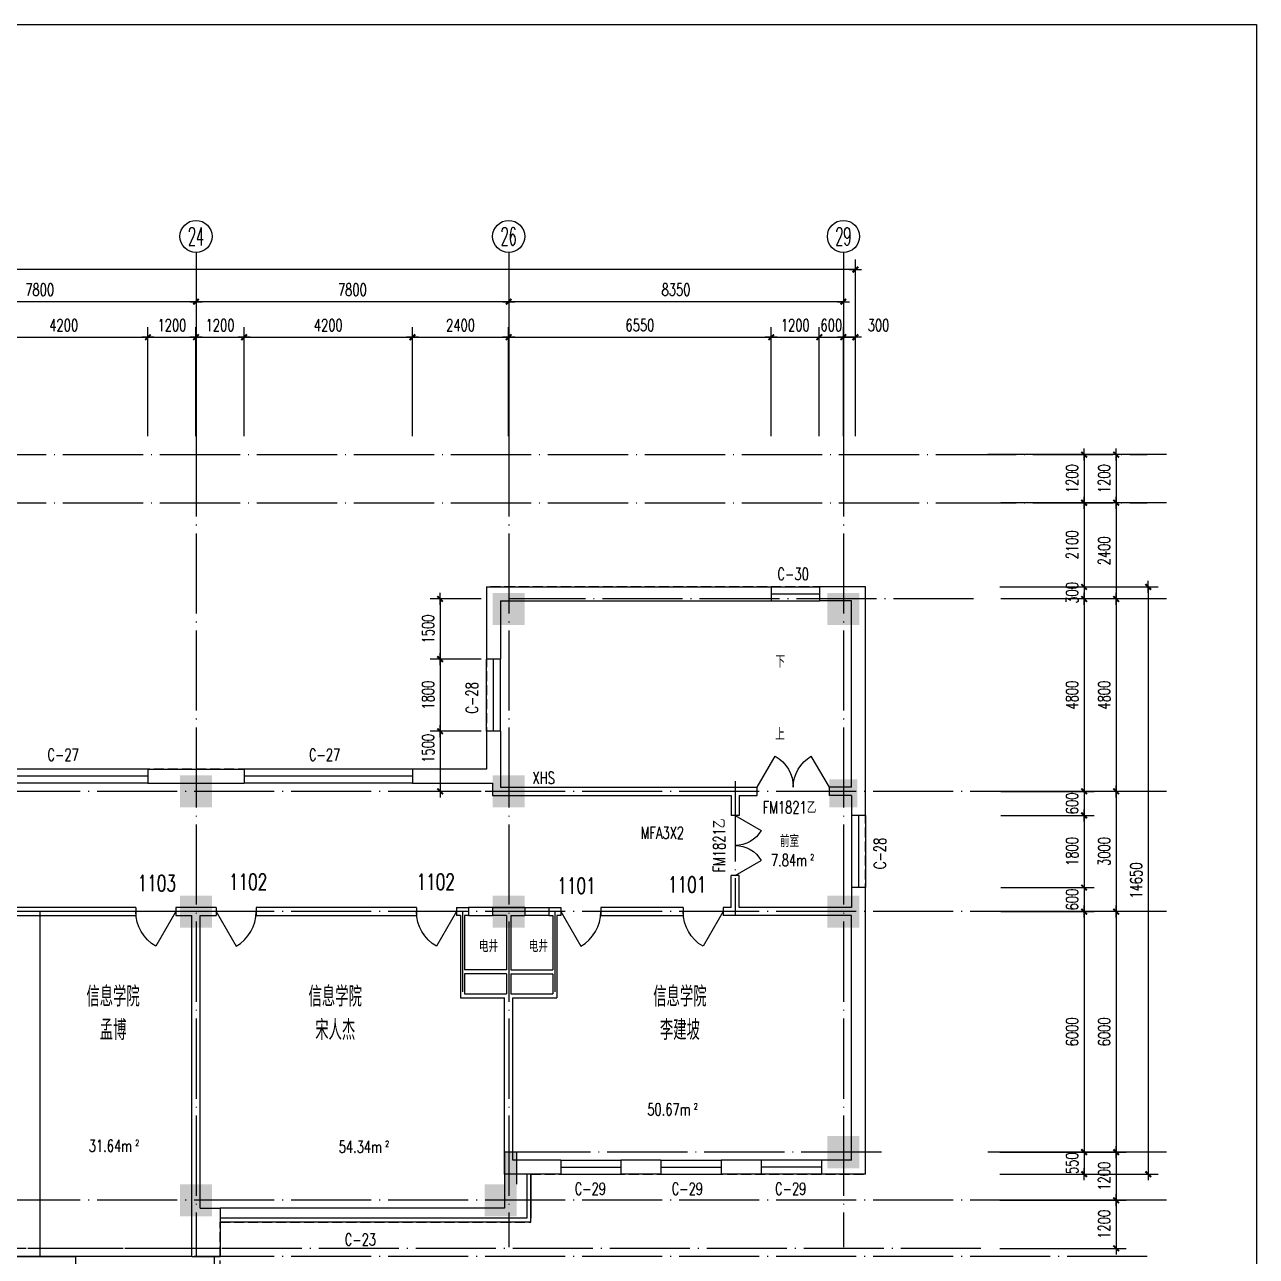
# Model space of a CAD drawing. Extents: x 816818 to 2098601, y 59070 to 390605.
# Drawn here: x 1064525 to 1095253, y 95839 to 126565 of the extents above; entities that cross this region are included whole.
import ezdxf
from ezdxf.enums import TextEntityAlignment as Align

# ---------------------------------------------------------------- set-up
doc = ezdxf.new("R2010")
doc.units = 0
doc.header["$LTSCALE"] = 1000
doc.header["$MEASUREMENT"] = 0
for name, pattern in [('CONTINOUS', [0]), ('DASH', [0.35, 0.25, -0.1]), ('DOTE', [2.42, 2, -0.2, 0.02, -0.2])]:
    doc.linetypes.add(name, pattern=pattern)
doc.layers.get('0').update_dxf_attribs({"linetype": 'CONTINUOUS'})
doc.layers.get('DEFPOINTS').update_dxf_attribs({"linetype": 'CONTINUOUS'})
for name, color, linetype in [('AXIS', 3, 'CONTINUOUS'), ('AXIS_TEXT', 7, 'CONTINUOUS'), ('COLUMN', 7, 'CONTINUOUS'), ('DOTE', 1, 'DOTE'), ('FILL', 21, 'CONTINUOUS'), ('MCB', 30, 'CONTINUOUS'), ('PUB_TEXT', 7, 'CONTINUOUS'), ('WALL', 255, 'CONTINUOUS'), ('WINDOW', 2, 'CONTINUOUS'), ('WINDOW_TEXT', 7, 'CONTINUOUS'), ('和面积', 6, 'DASH')]:
    doc.layers.add(name, color=color, linetype=linetype)
doc.styles.add('_HZTXT', font='romans.shx', dxfattribs={"width": 0.7, "bigfont": 'z.shx'})
doc.styles.add('COMPLEX', font='COMPLEX')
doc.styles.add('DIM_FONT', font='SIMPLEX.shx', dxfattribs={"width": 0.7})
doc.styles.add('HZ_SIMPLEX', font='SIMPLEX.shx', dxfattribs={"width": 0.8, "bigfont": 'hztxt.shx'})
doc.styles.add('SIMPLEX', font='SIMPLEX.SHX')
doc.styles.add('Z', font='romans', dxfattribs={"width": 0.8, "bigfont": 'z'})
doc.dimstyles.new('AXIS', dxfattribs={"dimtxt": 300, "dimasz": 1, "dimexe": 250, "dimexo": 300, "dimgap": 150, "dimtad": 1, "dimdec": 0, "dimzin": 0, "dimdsep": 46, "dimtxsty": 'DIM_FONT', "dimblk": '_DIMX', "dimcen": 2.5, "dimse1": 1, "dimse2": 1, "dimclrt": 7, "dimadec": 0, "dimazin": 0, "dimtfac": 1, "dimtdec": 0, "dimtix": 1, "dimtmove": 2, "dimatfit": 3, "dimldrblk": '_DIMX', "dimfxl": 1, "dimarcsym": 0})
doc.dimstyles.new('DIMA', dxfattribs={"dimtxt": 300, "dimasz": 1, "dimexe": 250, "dimexo": 300, "dimgap": 150, "dimtad": 1, "dimdec": 0, "dimzin": 0, "dimdsep": 46, "dimtxsty": 'DIM_FONT', "dimblk": '_DIMX', "dimcen": 2.5, "dimse1": 1, "dimclrt": 7, "dimadec": 0, "dimazin": 0, "dimtfac": 1, "dimtdec": 0, "dimtix": 1, "dimtmove": 2, "dimatfit": 3, "dimldrblk": '_DIMX', "dimfxl": 1, "dimarcsym": 0})
doc.dimstyles.new('DIMB', dxfattribs={"dimtxt": 300, "dimasz": 1, "dimexe": 250, "dimexo": 300, "dimgap": 150, "dimtad": 1, "dimdec": 0, "dimzin": 0, "dimdsep": 46, "dimtxsty": 'DIM_FONT', "dimblk": '_DIMX', "dimcen": 2.5, "dimse2": 1, "dimclrt": 7, "dimadec": 0, "dimazin": 0, "dimtfac": 1, "dimtdec": 0, "dimtix": 1, "dimtmove": 2, "dimatfit": 3, "dimldrblk": '_DIMX', "dimfxl": 1, "dimarcsym": 0})
doc.dimstyles.new('DIMN', dxfattribs={"dimtxt": 300, "dimasz": 1, "dimexe": 250, "dimexo": 300, "dimgap": 150, "dimtad": 1, "dimdec": 0, "dimzin": 0, "dimdsep": 46, "dimtxsty": 'DIM_FONT', "dimblk": '_DIMX', "dimcen": 2.5, "dimclrt": 7, "dimadec": 0, "dimazin": 0, "dimtfac": 1, "dimtdec": 0, "dimtix": 1, "dimtmove": 2, "dimatfit": 3, "dimldrblk": '_DIMX', "dimfxl": 1, "dimarcsym": 0})

# ---------------------------------------------------------------- blocks, each defined once
blk = doc.blocks.new('_WBLK')
for p, q in [((-0.5, 0.5), (0.5, 0.5)), ((-0.5, 0), (0.5, 0)), ((-0.5, -0.5), (0.5, -0.5))]:
    blk.add_line(p, q)
at = {"layer": 'WINDOW_TEXT', "style": 'SIMPLEX', "flags": 9}
blk.add_attdef('A', text='', height=1, dxfattribs=at).set_placement((0, 1.5), align=Align.MIDDLE)
blk = doc.blocks.new('_DBLK')
blk.add_line((-0.5, 0), (0, -0.866))
blk.add_arc((-0.5, 0), 1, 300, 0)
at = {"layer": 'WINDOW_TEXT', "style": 'SIMPLEX', "flags": 9}
blk.add_attdef('A', text='', height=1, dxfattribs=at).set_placement((0, 1.5), align=Align.MIDDLE)
blk = doc.blocks.new('_DBLK1')
for p, q in [((-0.5, 0), (-0.25, -0.433)), ((0.5, 0), (0.25, -0.433))]:
    blk.add_line(p, q)
for centre, start, end in [((-0.5, 0), 300, 0), ((0.5, 0), 180, 240)]:
    blk.add_arc(centre, 0.5, start, end)
at = {"layer": 'WINDOW_TEXT', "style": 'SIMPLEX', "flags": 9}
blk.add_attdef('A', text='', height=1, dxfattribs=at).set_placement((0, 1.5), align=Align.MIDDLE)
blk = doc.blocks.new('_DIMX')
blk.add_line((-150, 0), (150, 0))
at = {"const_width": 50}
blk.add_lwpolyline([(-70, -70), (70, 70)], dxfattribs=at)
blk = doc.blocks.new('*D1433')
at = {"layer": 'AXIS', "color": 0, "lineweight": -2}
blk.add_line((1091755, 115838), (1091755, 114640), dxfattribs=at)
at = {"layer": 'DEFPOINTS', "color": 0}
for p in [(1088554, 115839), (1088554, 114639), (1091755, 114639)]:
    blk.add_point(p, dxfattribs=at)
at = {"layer": 'AXIS', "color": 0, "lineweight": -2}
for p, rotation in [((1091755, 115839), 90), ((1091755, 114639), 270)]:
    blk.add_blockref('_DIMX', p, dxfattribs=dict(at, rotation=rotation))
at = {"layer": 'AXIS', "color": 7, "insert": (1091455, 115239), "char_height": 300, "attachment_point": 5, "rotation": 90, "style": 'DIM_FONT'}
blk.add_mtext('1200', dxfattribs=at)
blk = doc.blocks.new('*D1434')
at = {"layer": 'AXIS', "color": 0, "lineweight": -2}
blk.add_line((1091755, 114638), (1091755, 112240), dxfattribs=at)
at = {"layer": 'DEFPOINTS', "color": 0}
for p in [(1088554, 114639), (1088554, 112239), (1091755, 112239)]:
    blk.add_point(p, dxfattribs=at)
at = {"layer": 'AXIS', "color": 0, "lineweight": -2}
for p, rotation in [((1091755, 114639), 90), ((1091755, 112239), 270)]:
    blk.add_blockref('_DIMX', p, dxfattribs=dict(at, rotation=rotation))
at = {"layer": 'AXIS', "color": 7, "insert": (1091455, 113439), "char_height": 300, "attachment_point": 5, "rotation": 90, "style": 'DIM_FONT'}
blk.add_mtext('2400', dxfattribs=at)
blk = doc.blocks.new('*D1435')
at = {"layer": 'AXIS', "color": 0, "lineweight": -2}
blk.add_line((1091755, 112238), (1091755, 107440), dxfattribs=at)
at = {"layer": 'DEFPOINTS', "color": 0}
for p in [(1088554, 112239), (1088554, 107439), (1091755, 107439)]:
    blk.add_point(p, dxfattribs=at)
at = {"layer": 'AXIS', "color": 0, "lineweight": -2}
for p, rotation in [((1091755, 112239), 90), ((1091755, 107439), 270)]:
    blk.add_blockref('_DIMX', p, dxfattribs=dict(at, rotation=rotation))
at = {"layer": 'AXIS', "color": 7, "insert": (1091455, 109839), "char_height": 300, "attachment_point": 5, "rotation": 90, "style": 'DIM_FONT'}
blk.add_mtext('4800', dxfattribs=at)
blk = doc.blocks.new('*D1436')
at = {"layer": 'AXIS', "color": 0, "lineweight": -2}
blk.add_line((1091755, 107438), (1091755, 104440), dxfattribs=at)
at = {"layer": 'DEFPOINTS', "color": 0}
for p in [(1088554, 107439), (1088554, 104439), (1091755, 104439)]:
    blk.add_point(p, dxfattribs=at)
at = {"layer": 'AXIS', "color": 0, "lineweight": -2}
for p, rotation in [((1091755, 107439), 90), ((1091755, 104439), 270)]:
    blk.add_blockref('_DIMX', p, dxfattribs=dict(at, rotation=rotation))
at = {"layer": 'AXIS', "color": 7, "insert": (1091455, 105939), "char_height": 300, "attachment_point": 5, "rotation": 90, "style": 'DIM_FONT'}
blk.add_mtext('3000', dxfattribs=at)
blk = doc.blocks.new('*D1437')
at = {"layer": 'AXIS', "color": 0, "lineweight": -2}
blk.add_line((1091755, 104438), (1091755, 98440), dxfattribs=at)
at = {"layer": 'DEFPOINTS', "color": 0}
for p in [(1088554, 104439), (1088554, 98439), (1091755, 98439)]:
    blk.add_point(p, dxfattribs=at)
at = {"layer": 'AXIS', "color": 0, "lineweight": -2}
for p, rotation in [((1091755, 104439), 90), ((1091755, 98439), 270)]:
    blk.add_blockref('_DIMX', p, dxfattribs=dict(at, rotation=rotation))
at = {"layer": 'AXIS', "color": 7, "insert": (1091455, 101439), "char_height": 300, "attachment_point": 5, "rotation": 90, "style": 'DIM_FONT'}
blk.add_mtext('6000', dxfattribs=at)
blk = doc.blocks.new('*D1438')
at = {"layer": 'AXIS', "color": 0, "lineweight": -2}
for p, q in [((1088854, 112539), (1092805, 112539)), ((1092555, 112538), (1092555, 97890)), ((1088854, 97889), (1092805, 97889))]:
    blk.add_line(p, q, dxfattribs=at)
at = {"layer": 'DEFPOINTS', "color": 0}
for p in [(1088554, 112539), (1088554, 97889), (1092555, 97889)]:
    blk.add_point(p, dxfattribs=at)
at = {"layer": 'AXIS', "color": 0, "lineweight": -2}
for p, rotation in [((1092555, 112539), 90), ((1092555, 97889), 270)]:
    blk.add_blockref('_DIMX', p, dxfattribs=dict(at, rotation=rotation))
at = {"layer": 'AXIS', "color": 7, "insert": (1092255, 105214), "char_height": 300, "attachment_point": 5, "rotation": 90, "style": 'DIM_FONT'}
blk.add_mtext('14650', dxfattribs=at)
blk = doc.blocks.new('*D1439')
at = {"layer": 'AXIS', "color": 0, "lineweight": -2}
blk.add_line((1090956, 112238), (1090956, 107440), dxfattribs=at)
at = {"layer": 'DEFPOINTS', "color": 0}
for p in [(1088580, 112239), (1088580, 107439), (1090956, 107439)]:
    blk.add_point(p, dxfattribs=at)
at = {"layer": 'AXIS', "color": 0, "lineweight": -2}
for p, rotation in [((1090956, 112239), 90), ((1090956, 107439), 270)]:
    blk.add_blockref('_DIMX', p, dxfattribs=dict(at, rotation=rotation))
at = {"layer": 'AXIS', "color": 7, "insert": (1090656, 109839), "char_height": 300, "attachment_point": 5, "rotation": 90, "style": 'DIM_FONT'}
blk.add_mtext('4800', dxfattribs=at)
blk = doc.blocks.new('*D1440')
at = {"layer": 'AXIS', "color": 0, "lineweight": -2}
for p, q in [((1088880, 107439), (1091206, 107439)), ((1090956, 107440), (1090956, 107441)), ((1090956, 107439), (1090956, 106839)), ((1088880, 106839), (1091206, 106839)), ((1090956, 106838), (1090956, 106837))]:
    blk.add_line(p, q, dxfattribs=at)
at = {"layer": 'DEFPOINTS', "color": 0}
for p in [(1088580, 107439), (1088580, 106839), (1090956, 106839)]:
    blk.add_point(p, dxfattribs=at)
at = {"layer": 'AXIS', "color": 0, "lineweight": -2}
for p, rotation in [((1090956, 107439), 270), ((1090956, 106839), 90)]:
    blk.add_blockref('_DIMX', p, dxfattribs=dict(at, rotation=rotation))
at = {"layer": 'AXIS', "color": 7, "insert": (1090656, 107139), "char_height": 300, "attachment_point": 5, "rotation": 90, "style": 'DIM_FONT'}
blk.add_mtext('600', dxfattribs=at)
blk = doc.blocks.new('*D1441')
at = {"layer": 'AXIS', "color": 0, "lineweight": -2}
for p, q in [((1088880, 106839), (1091206, 106839)), ((1090956, 106838), (1090956, 105040)), ((1088880, 105039), (1091206, 105039))]:
    blk.add_line(p, q, dxfattribs=at)
at = {"layer": 'DEFPOINTS', "color": 0}
for p in [(1088580, 106839), (1088580, 105039), (1090956, 105039)]:
    blk.add_point(p, dxfattribs=at)
at = {"layer": 'AXIS', "color": 0, "lineweight": -2}
for p, rotation in [((1090956, 106839), 90), ((1090956, 105039), 270)]:
    blk.add_blockref('_DIMX', p, dxfattribs=dict(at, rotation=rotation))
at = {"layer": 'AXIS', "color": 7, "insert": (1090656, 105939), "char_height": 300, "attachment_point": 5, "rotation": 90, "style": 'DIM_FONT'}
blk.add_mtext('1800', dxfattribs=at)
blk = doc.blocks.new('*D1442')
at = {"layer": 'AXIS', "color": 0, "lineweight": -2}
blk.add_line((1090956, 115838), (1090956, 114640), dxfattribs=at)
at = {"layer": 'DEFPOINTS', "color": 0}
for p in [(1088756, 115839), (1088756, 114639), (1090956, 114639)]:
    blk.add_point(p, dxfattribs=at)
at = {"layer": 'AXIS', "color": 0, "lineweight": -2}
for p, rotation in [((1090956, 115839), 90), ((1090956, 114639), 270)]:
    blk.add_blockref('_DIMX', p, dxfattribs=dict(at, rotation=rotation))
at = {"layer": 'AXIS', "color": 7, "insert": (1090656, 115239), "char_height": 300, "attachment_point": 5, "rotation": 90, "style": 'DIM_FONT'}
blk.add_mtext('1200', dxfattribs=at)
blk = doc.blocks.new('*D1443')
at = {"layer": 'AXIS', "color": 0, "lineweight": -2}
for p, q in [((1090956, 114638), (1090956, 112540)), ((1089056, 112539), (1091206, 112539))]:
    blk.add_line(p, q, dxfattribs=at)
at = {"layer": 'DEFPOINTS', "color": 0}
for p in [(1088756, 114639), (1088756, 112539), (1090956, 112539)]:
    blk.add_point(p, dxfattribs=at)
at = {"layer": 'AXIS', "color": 0, "lineweight": -2}
for p, rotation in [((1090956, 114639), 90), ((1090956, 112539), 270)]:
    blk.add_blockref('_DIMX', p, dxfattribs=dict(at, rotation=rotation))
at = {"layer": 'AXIS', "color": 7, "insert": (1090656, 113589), "char_height": 300, "attachment_point": 5, "rotation": 90, "style": 'DIM_FONT'}
blk.add_mtext('2100', dxfattribs=at)
blk = doc.blocks.new('*D1444')
at = {"layer": 'AXIS', "color": 0, "lineweight": -2}
for p, q in [((1090956, 104438), (1090956, 98440)), ((1088880, 98439), (1091206, 98439))]:
    blk.add_line(p, q, dxfattribs=at)
at = {"layer": 'DEFPOINTS', "color": 0}
for p in [(1088580, 104439), (1088580, 98439), (1090956, 98439)]:
    blk.add_point(p, dxfattribs=at)
at = {"layer": 'AXIS', "color": 0, "lineweight": -2}
for p, rotation in [((1090956, 104439), 90), ((1090956, 98439), 270)]:
    blk.add_blockref('_DIMX', p, dxfattribs=dict(at, rotation=rotation))
at = {"layer": 'AXIS', "color": 7, "insert": (1090656, 101439), "char_height": 300, "attachment_point": 5, "rotation": 90, "style": 'DIM_FONT'}
blk.add_mtext('6000', dxfattribs=at)
blk = doc.blocks.new('*D1445')
at = {"layer": 'AXIS', "color": 0, "lineweight": -2}
for p, q in [((1088880, 98439), (1091206, 98439)), ((1090956, 98440), (1090956, 98441)), ((1090956, 98439), (1090956, 97889)), ((1088880, 97889), (1091206, 97889)), ((1090956, 97888), (1090956, 97887))]:
    blk.add_line(p, q, dxfattribs=at)
at = {"layer": 'DEFPOINTS', "color": 0}
for p in [(1088580, 98439), (1088580, 97889), (1090956, 97889)]:
    blk.add_point(p, dxfattribs=at)
at = {"layer": 'AXIS', "color": 0, "lineweight": -2}
for p, rotation in [((1090956, 98439), 270), ((1090956, 97889), 90)]:
    blk.add_blockref('_DIMX', p, dxfattribs=dict(at, rotation=rotation))
at = {"layer": 'AXIS', "color": 7, "insert": (1090656, 98164), "char_height": 300, "attachment_point": 5, "rotation": 90, "style": 'DIM_FONT'}
blk.add_mtext('550', dxfattribs=at)
blk = doc.blocks.new('*D1446')
at = {"layer": 'AXIS', "color": 0, "lineweight": -2}
for p, q in [((1088880, 105039), (1091206, 105039)), ((1090956, 105040), (1090956, 105041)), ((1090956, 105039), (1090956, 104439)), ((1088880, 104439), (1091206, 104439)), ((1090956, 104438), (1090956, 104437))]:
    blk.add_line(p, q, dxfattribs=at)
at = {"layer": 'DEFPOINTS', "color": 0}
for p in [(1088580, 105039), (1088580, 104439), (1090956, 104439)]:
    blk.add_point(p, dxfattribs=at)
at = {"layer": 'AXIS', "color": 0, "lineweight": -2}
for p, rotation in [((1090956, 105039), 270), ((1090956, 104439), 90)]:
    blk.add_blockref('_DIMX', p, dxfattribs=dict(at, rotation=rotation))
at = {"layer": 'AXIS', "color": 7, "insert": (1090656, 104739), "char_height": 300, "attachment_point": 5, "rotation": 90, "style": 'DIM_FONT'}
blk.add_mtext('600', dxfattribs=at)
blk = doc.blocks.new('*D1447')
at = {"layer": 'AXIS', "color": 0, "lineweight": -2}
for p, q in [((1089056, 112539), (1091206, 112539)), ((1090956, 112540), (1090956, 112541)), ((1090956, 112539), (1090956, 112239)), ((1090956, 112238), (1090956, 112237))]:
    blk.add_line(p, q, dxfattribs=at)
at = {"layer": 'DEFPOINTS', "color": 0}
for p in [(1088756, 112539), (1088756, 112239), (1090956, 112239)]:
    blk.add_point(p, dxfattribs=at)
at = {"layer": 'AXIS', "color": 0, "lineweight": -2}
for p, rotation in [((1090956, 112539), 270), ((1090956, 112239), 90)]:
    blk.add_blockref('_DIMX', p, dxfattribs=dict(at, rotation=rotation))
at = {"layer": 'AXIS', "color": 7, "insert": (1090656, 112389), "char_height": 300, "attachment_point": 5, "rotation": 90, "style": 'DIM_FONT'}
blk.add_mtext('300', dxfattribs=at)
blk = doc.blocks.new('*D1448')
at = {"layer": 'AXIS', "color": 0, "lineweight": -2}
for p, q in [((1088854, 98439), (1092005, 98439)), ((1091755, 98438), (1091755, 97240)), ((1088854, 97239), (1092005, 97239))]:
    blk.add_line(p, q, dxfattribs=at)
at = {"layer": 'DEFPOINTS', "color": 0}
for p in [(1088554, 98439), (1088554, 97239), (1091755, 97239)]:
    blk.add_point(p, dxfattribs=at)
at = {"layer": 'AXIS', "color": 0, "lineweight": -2}
for p, rotation in [((1091755, 98439), 90), ((1091755, 97239), 270)]:
    blk.add_blockref('_DIMX', p, dxfattribs=dict(at, rotation=rotation))
at = {"layer": 'AXIS', "color": 7, "insert": (1091455, 97839), "char_height": 300, "attachment_point": 5, "rotation": 90, "style": 'DIM_FONT'}
blk.add_mtext('1200', dxfattribs=at)
blk = doc.blocks.new('*D1449')
at = {"layer": 'AXIS', "color": 0, "lineweight": -2}
for p, q in [((1088854, 97239), (1092005, 97239)), ((1091755, 97238), (1091755, 96040)), ((1088854, 96039), (1092005, 96039))]:
    blk.add_line(p, q, dxfattribs=at)
at = {"layer": 'DEFPOINTS', "color": 0}
for p in [(1088554, 97239), (1088554, 96039), (1091755, 96039)]:
    blk.add_point(p, dxfattribs=at)
at = {"layer": 'AXIS', "color": 0, "lineweight": -2}
for p, rotation in [((1091755, 97239), 90), ((1091755, 96039), 270)]:
    blk.add_blockref('_DIMX', p, dxfattribs=dict(at, rotation=rotation))
at = {"layer": 'AXIS', "color": 7, "insert": (1091455, 96639), "char_height": 300, "attachment_point": 5, "rotation": 90, "style": 'DIM_FONT'}
blk.add_mtext('1200', dxfattribs=at)
blk = doc.blocks.new('_AXISO')
blk.add_circle((0, 0), 0.5)
at = {"layer": 'AXIS_TEXT', "style": 'COMPLEX', "width": 1.041667}
blk.add_attdef('A', text='', height=0.56, dxfattribs=at).set_placement((-0.25, -0.28), (0.25, -0.28), align=Align.FIT)
blk = doc.blocks.new('*D1467')
at = {"layer": 'AXIS', "color": 0, "lineweight": -2}
blk.add_line((1084949, 119654), (1076602, 119654), dxfattribs=at)
at = {"layer": 'DEFPOINTS', "color": 0}
for p in [(1076601, 119654), (1076601, 116179), (1084950, 116179)]:
    blk.add_point(p, dxfattribs=at)
at = {"layer": 'AXIS', "color": 0, "lineweight": -2, "rotation": 180}
blk.add_blockref('_DIMX', (1076601, 119654), dxfattribs=at)
at = {"layer": 'AXIS', "color": 0, "lineweight": -2}
blk.add_blockref('_DIMX', (1084950, 119654), dxfattribs=at)
at = {"layer": 'AXIS', "color": 7, "insert": (1080775, 119954), "char_height": 300, "attachment_point": 5, "style": 'DIM_FONT'}
blk.add_mtext('8350', dxfattribs=at)
blk = doc.blocks.new('*D1468')
at = {"layer": 'AXIS', "color": 0, "lineweight": -2}
blk.add_line((1076600, 119654), (1068802, 119654), dxfattribs=at)
at = {"layer": 'DEFPOINTS', "color": 0}
for p in [(1068801, 119654), (1068801, 116179), (1076601, 116179)]:
    blk.add_point(p, dxfattribs=at)
at = {"layer": 'AXIS', "color": 0, "lineweight": -2, "rotation": 180}
blk.add_blockref('_DIMX', (1068801, 119654), dxfattribs=at)
at = {"layer": 'AXIS', "color": 0, "lineweight": -2}
blk.add_blockref('_DIMX', (1076601, 119654), dxfattribs=at)
at = {"layer": 'AXIS', "color": 7, "insert": (1072701, 119954), "char_height": 300, "attachment_point": 5, "style": 'DIM_FONT'}
blk.add_mtext('7800', dxfattribs=at)
blk = doc.blocks.new('*D1469')
at = {"layer": 'AXIS', "color": 0, "lineweight": -2}
blk.add_line((1068800, 119654), (1061002, 119654), dxfattribs=at)
at = {"layer": 'DEFPOINTS', "color": 0}
for p in [(1061001, 119654), (1061001, 116179), (1068801, 116179)]:
    blk.add_point(p, dxfattribs=at)
at = {"layer": 'AXIS', "color": 0, "lineweight": -2, "rotation": 180}
blk.add_blockref('_DIMX', (1061001, 119654), dxfattribs=at)
at = {"layer": 'AXIS', "color": 0, "lineweight": -2}
blk.add_blockref('_DIMX', (1068801, 119654), dxfattribs=at)
at = {"layer": 'AXIS', "color": 7, "insert": (1064901, 119954), "char_height": 300, "attachment_point": 5, "style": 'DIM_FONT'}
blk.add_mtext('7800', dxfattribs=at)
blk = doc.blocks.new('*D1478')
at = {"layer": 'AXIS', "color": 0, "lineweight": -2}
for p, q in [((988750, 116479), (988750, 120704)), ((1085249, 120454), (988751, 120454)), ((1085250, 116479), (1085250, 120704))]:
    blk.add_line(p, q, dxfattribs=at)
at = {"layer": 'DEFPOINTS', "color": 0}
for p in [(988750, 120454), (988750, 116179), (1085250, 116179)]:
    blk.add_point(p, dxfattribs=at)
at = {"layer": 'AXIS', "color": 0, "lineweight": -2, "rotation": 180}
blk.add_blockref('_DIMX', (988750, 120454), dxfattribs=at)
at = {"layer": 'AXIS', "color": 0, "lineweight": -2}
blk.add_blockref('_DIMX', (1085250, 120454), dxfattribs=at)
at = {"layer": 'AXIS', "color": 7, "insert": (1037000, 120754), "char_height": 300, "attachment_point": 5, "style": 'DIM_FONT'}
blk.add_mtext('96500', dxfattribs=at)
blk = doc.blocks.new('*D1513')
at = {"layer": 'AXIS', "color": 0, "lineweight": -2}
for p, q in [((1084350, 116302), (1084350, 119018)), ((1084950, 116302), (1084950, 119018)), ((1084349, 118768), (1084348, 118768)), ((1084350, 118768), (1084950, 118768)), ((1084951, 118768), (1084952, 118768))]:
    blk.add_line(p, q, dxfattribs=at)
at = {"layer": 'DEFPOINTS', "color": 0}
for p in [(1084950, 118768), (1084350, 116002), (1084950, 116002)]:
    blk.add_point(p, dxfattribs=at)
at = {"layer": 'AXIS', "color": 0, "lineweight": -2}
blk.add_blockref('_DIMX', (1084350, 118768), dxfattribs=at)
at = {"layer": 'AXIS', "color": 0, "lineweight": -2, "rotation": 180}
blk.add_blockref('_DIMX', (1084950, 118768), dxfattribs=at)
at = {"layer": 'AXIS', "color": 7, "insert": (1084650, 119068), "char_height": 300, "attachment_point": 5, "style": 'DIM_FONT'}
blk.add_mtext('600', dxfattribs=at)
blk = doc.blocks.new('*D1518')
at = {"layer": 'AXIS', "color": 0, "lineweight": -2}
for p, q in [((1084950, 116302), (1084950, 119018)), ((1085250, 116302), (1085250, 119018)), ((1084949, 118768), (1084948, 118768)), ((1084950, 118768), (1085250, 118768)), ((1085251, 118768), (1085252, 118768))]:
    blk.add_line(p, q, dxfattribs=at)
at = {"layer": 'DEFPOINTS', "color": 0}
for p in [(1085250, 118768), (1084950, 116002), (1085250, 116002)]:
    blk.add_point(p, dxfattribs=at)
at = {"layer": 'AXIS', "color": 0, "lineweight": -2}
blk.add_blockref('_DIMX', (1084950, 118768), dxfattribs=at)
at = {"layer": 'AXIS', "color": 0, "lineweight": -2, "rotation": 180}
blk.add_blockref('_DIMX', (1085250, 118768), dxfattribs=at)
at = {"layer": 'AXIS', "color": 7, "insert": (1085827, 119068), "char_height": 300, "attachment_point": 5, "style": 'DIM_FONT'}
blk.add_mtext('300', dxfattribs=at)
blk = doc.blocks.new('_FZH')
blk.add_solid([(-0.5, -0.5), (0.5, -0.5), (-0.5, 0.5), (0.5, 0.5)])
blk = doc.blocks.new('*D1863')
at = {"layer": 'AXIS', "color": 0, "lineweight": -2}
for p, q in [((1075918, 112239), (1074640, 112239)), ((1074890, 112238), (1074890, 110740)), ((1075918, 110739), (1074640, 110739))]:
    blk.add_line(p, q, dxfattribs=at)
at = {"layer": 'DEFPOINTS', "color": 0}
for p in [(1076218, 112239), (1074890, 110739), (1076218, 110739)]:
    blk.add_point(p, dxfattribs=at)
at = {"layer": 'AXIS', "color": 0, "lineweight": -2}
for p, rotation in [((1074890, 112239), 90), ((1074890, 110739), 270)]:
    blk.add_blockref('_DIMX', p, dxfattribs=dict(at, rotation=rotation))
at = {"layer": 'AXIS', "color": 7, "insert": (1074590, 111489), "char_height": 300, "attachment_point": 5, "rotation": 90, "style": 'DIM_FONT'}
blk.add_mtext('1500', dxfattribs=at)
blk = doc.blocks.new('*D1864')
at = {"layer": 'AXIS', "color": 0, "lineweight": -2}
for p, q in [((1075918, 110739), (1074640, 110739)), ((1074890, 110738), (1074890, 108940)), ((1075918, 108939), (1074640, 108939))]:
    blk.add_line(p, q, dxfattribs=at)
at = {"layer": 'DEFPOINTS', "color": 0}
for p in [(1076218, 110739), (1074890, 108939), (1076218, 108939)]:
    blk.add_point(p, dxfattribs=at)
at = {"layer": 'AXIS', "color": 0, "lineweight": -2}
for p, rotation in [((1074890, 110739), 90), ((1074890, 108939), 270)]:
    blk.add_blockref('_DIMX', p, dxfattribs=dict(at, rotation=rotation))
at = {"layer": 'AXIS', "color": 7, "insert": (1074590, 109839), "char_height": 300, "attachment_point": 5, "rotation": 90, "style": 'DIM_FONT'}
blk.add_mtext('1800', dxfattribs=at)
blk = doc.blocks.new('*D1865')
at = {"layer": 'AXIS', "color": 0, "lineweight": -2}
for p, q in [((1075918, 108939), (1074640, 108939)), ((1074890, 108938), (1074890, 107440)), ((1075918, 107439), (1074640, 107439))]:
    blk.add_line(p, q, dxfattribs=at)
at = {"layer": 'DEFPOINTS', "color": 0}
for p in [(1076218, 108939), (1074890, 107439), (1076218, 107439)]:
    blk.add_point(p, dxfattribs=at)
at = {"layer": 'AXIS', "color": 0, "lineweight": -2}
for p, rotation in [((1074890, 108939), 90), ((1074890, 107439), 270)]:
    blk.add_blockref('_DIMX', p, dxfattribs=dict(at, rotation=rotation))
at = {"layer": 'AXIS', "color": 7, "insert": (1074590, 108512), "char_height": 300, "attachment_point": 5, "rotation": 90, "style": 'DIM_FONT'}
blk.add_mtext('1500', dxfattribs=at)

msp = doc.modelspace()

# ---------------------------------------------------------------- linework, layer by layer
at = {"layer": 'AXIS'}
for p, q in [((1068800.5, 120882.9), (1068800.5, 116179.4)), ((1076600.5, 120882.9), (1076600.5, 116179.4)), ((1084950.2, 120882.9), (1084950.2, 116179.4)), ((1093015, 115839.4), (1088554, 115839.4)), ((1093015, 114639.4), (1088879.9, 114639.4)), ((1093015, 112239.4), (1088879.9, 112239.4)), ((1093015, 107439.4), (1088554, 107439.4)), ((1093015, 104439.4), (1088554, 104439.4)), ((1093015, 98439.4), (1088554, 98439.4)), ((1093015, 97239.4), (1088554, 97239.4))]:
    msp.add_line(p, q, dxfattribs=at)
at = {"layer": 'DOTE'}
for p, q in [((1068800.4, 118712.5), (1068800.4, 95839.4)), ((1076600.4, 118712.5), (1076600.4, 96064.8)), ((1084950.4, 118712.5), (1084950.4, 96064.8)), ((985618.5, 115839.4), (1092531.4, 115839.4)), ((985618.5, 114639.4), (1092531.4, 114639.4)), ((1088197.4, 112239.4), (1076600.5, 112239.4)), ((1082250.4, 107689.4), (1082250.4, 104339.4)), ((1092531.4, 107439.4), (1037000.4, 107439.4)), ((1092531.4, 104439.4), (1037000.4, 104439.4)), ((1075450.4, 104439.4), (1075450.4, 102339.4)), ((1077750.4, 104439.4), (1077750.4, 102339.4)), ((1085900.4, 98439.4), (1076600.4, 98439.4)), ((1092531.4, 97239.4), (1037050.4, 97239.4)), ((1088382.3, 96039.4), (1036950.4, 96039.4)), ((1069400.4, 96039.4), (1060450.4, 96039.4)), ((1092531.4, 95839.4), (1060400.3, 95839.4))]:
    msp.add_line(p, q, dxfattribs=at)
at = {"layer": 'FILL'}
msp.add_solid([(1076800.4, 97639.4), (1076500.4, 97639.4), (1076800.5, 98439.4), (1076500.5, 98439.4)], dxfattribs=at)
at = {"layer": 'MCB'}
for p, q in [((1068800.4, 104439.4), (1064900.4, 104439.4)), ((1064900.4, 104439.4), (1064900.4, 95839.4))]:
    msp.add_line(p, q, dxfattribs=at)
msp.add_lwpolyline([(978483, 126564.9), (1095252.8, 126564.9), (1095252.8, 80042.1), (978483, 80042.1)], close=True, dxfattribs=at)
at = {"layer": 'WALL'}
for p, q in [((1076050.4, 112539.4), (1076050.4, 110739.4)), ((1076050.4, 112539.4), (1083150.4, 112539.4)), ((1083150.4, 112539.4), (1083150.4, 112189.4)), ((1085500.4, 112539.4), (1084350.4, 112539.4)), ((1084350.4, 112539.4), (1084350.4, 112189.4)), ((1085500.4, 106839.4), (1085500.4, 112539.4)), ((1076400.4, 112189.4), (1076400.4, 110739.4)), ((1076400.4, 112189.4), (1083150.4, 112189.4)), ((1085150.4, 112189.4), (1084350.4, 112189.4)), ((1085150.4, 107539.4), (1085150.4, 112189.4)), ((1076400.4, 110739.4), (1076050.4, 110739.4)), ((1076050.4, 108939.4), (1076050.4, 107989.4)), ((1076400.4, 108939.4), (1076050.4, 108939.4)), ((1076400.4, 108939.4), (1076400.4, 107539.4)), ((1067600.4, 107989.4), (1070000.4, 107989.4)), ((1067600.4, 107989.4), (1067600.4, 107639.4)), ((1070000.4, 107989.4), (1070000.4, 107639.4)), ((1076050.4, 107989.4), (1074200.4, 107989.4)), ((1074200.4, 107989.4), (1074200.4, 107639.4)), ((1067600.4, 107639.4), (1070000.4, 107639.4)), ((1074200.4, 107639.4), (1076200.4, 107639.4)), ((1076200.4, 107639.4), (1076200.4, 107339.4)), ((1076200.4, 107339.4), (1082150.4, 107339.4)), ((1076400.4, 107539.4), (1082800.4, 107539.4)), ((1082150.4, 107339.4), (1082150.4, 106839.4)), ((1082350.4, 107339.4), (1082800.4, 107339.4)), ((1082350.4, 107339.4), (1082350.4, 106839.4)), ((1082800.4, 107339.4), (1082800.4, 107539.4)), ((1085150.4, 107539.4), (1084600.4, 107539.4)), ((1084600.4, 107339.4), (1084600.4, 107539.4)), ((1085150.4, 107339.4), (1084600.4, 107339.4)), ((1085150.4, 107339.4), (1085150.4, 106839.4)), ((1082350.4, 106839.4), (1082150.4, 106839.4)), ((1085500.4, 106839.4), (1085150.4, 106839.4)), ((1082350.4, 105339.4), (1082150.4, 105339.4)), ((1082150.4, 104539.4), (1082150.4, 105339.4)), ((1082350.4, 104539.4), (1082350.4, 105339.4)), ((1085150.4, 105039.4), (1085150.4, 104539.4)), ((1085500.4, 105039.4), (1085150.4, 105039.4)), ((1085500.4, 97889.4), (1085500.4, 105039.4)), ((1067300.4, 104539.4), (1062500.4, 104539.4)), ((1067300.4, 104539.4), (1067300.4, 104339.4)), ((1068300.4, 104539.4), (1068300.4, 104339.4)), ((1069300.4, 104539.4), (1068300.4, 104539.4)), ((1069300.4, 104539.4), (1069300.4, 104339.4)), ((1070300.4, 104539.4), (1070300.4, 104339.4)), ((1074300.4, 104539.4), (1070300.4, 104539.4)), ((1074300.4, 104539.4), (1074300.4, 104339.4)), ((1075300.4, 104539.4), (1075600.4, 104539.4)), ((1075300.4, 104539.4), (1075300.4, 104339.4)), ((1077000.4, 104539.4), (1076200.4, 104539.4)), ((1076200.4, 104539.4), (1077000.4, 104539.4)), ((1077600.4, 104539.4), (1077900.4, 104539.4)), ((1077900.4, 104539.4), (1077900.4, 104339.4)), ((1080950.4, 104539.4), (1078900.4, 104539.4)), ((1078900.4, 104539.4), (1078900.4, 104339.4)), ((1080950.4, 104539.4), (1080950.4, 104339.4)), ((1081950.4, 104539.4), (1081950.4, 104339.4)), ((1082150.4, 104539.4), (1081950.4, 104539.4)), ((1085150.4, 104539.4), (1082350.4, 104539.4)), ((1062500.4, 104339.4), (1067300.4, 104339.4)), ((1068300.4, 104339.4), (1068700.4, 104339.4)), ((1068700.4, 95839.4), (1068700.4, 104339.4)), ((1068900.4, 97039.4), (1068900.4, 104339.4)), ((1068900.4, 104339.4), (1069300.4, 104339.4)), ((1070300.4, 104339.4), (1074300.4, 104339.4)), ((1075400.4, 104339.4), (1075300.4, 104339.4)), ((1075600.4, 104339.4), (1075500.4, 104339.4)), ((1076550.4, 104339.4), (1076200.4, 104339.4)), ((1076550.4, 104339.4), (1076550.4, 102989.4)), ((1076650.4, 104339.4), (1076650.4, 102989.4)), ((1076650.4, 104339.4), (1077000.4, 104339.4)), ((1077600.4, 104339.4), (1077700.4, 104339.4)), ((1077900.4, 104339.4), (1077800.4, 104339.4)), ((1078900.4, 104339.4), (1080950.4, 104339.4)), ((1085150.4, 104339.4), (1081950.4, 104339.4)), ((1085150.4, 98239.4), (1085150.4, 104339.4)), ((1076550.4, 102989.4), (1075500.4, 102989.4)), ((1076650.4, 102989.4), (1077700.4, 102989.4)), ((1076550.4, 102889.4), (1075500.4, 102889.4)), ((1076550.4, 102889.4), (1076550.4, 102389.4)), ((1076650.4, 102889.4), (1077700.4, 102889.4)), ((1076650.4, 102889.4), (1076650.4, 102389.4)), ((1075500.4, 102389.4), (1076550.4, 102389.4)), ((1076650.4, 102389.4), (1077700.4, 102389.4)), ((1075400.4, 102289.4), (1076500.4, 102289.4)), ((1076500.4, 97889.4), (1076500.4, 102289.4)), ((1076700.4, 98239.4), (1076700.4, 102289.4)), ((1076700.4, 102289.4), (1077800.4, 102289.4)), ((1076800.5, 98439.4), (1076500.5, 98439.4)), ((1076500.5, 98439.4), (1076500.5, 97639.4)), ((1076800.4, 97639.4), (1076800.5, 98439.4)), ((1077900.4, 98239.4), (1076700.4, 98239.4)), ((1077900.4, 98239.4), (1077900.4, 97889.4)), ((1080400.4, 98239.4), (1079400.4, 98239.4)), ((1079400.4, 98239.4), (1079400.4, 97889.4)), ((1080400.4, 98239.4), (1080400.4, 97889.4)), ((1082900.4, 98239.4), (1081900.4, 98239.4)), ((1081900.4, 98239.4), (1081900.4, 97889.4)), ((1082900.4, 98239.4), (1082900.4, 97889.4)), ((1084400.4, 98239.4), (1084400.4, 97889.4)), ((1085150.4, 98239.4), (1084400.4, 98239.4)), ((1077900.4, 97889.4), (1076500.4, 97889.4)), ((1080400.4, 97889.4), (1079400.4, 97889.4)), ((1082900.4, 97889.4), (1081900.4, 97889.4)), ((1085500.4, 97889.4), (1084400.4, 97889.4)), ((1068900.4, 97039.4), (1069400.4, 97039.4)), ((1069400.4, 97039.4), (1069400.4, 95839.4)), ((1064000.4, 95839.4), (1065800.4, 95839.4)), ((1065800.4, 95189.4), (1065800.4, 95839.4)), ((1068700.4, 95839.4), (1069400.6, 95839.4))]:
    msp.add_line(p, q, dxfattribs=at)
at = {"layer": 'WALL', "linetype": 'CONTINOUS'}
for p, q in [((1075600.4, 104539.4), (1075600.4, 104339.4)), ((1076200.4, 104539.4), (1076200.4, 104339.4)), ((1077000.4, 104539.4), (1077000.4, 104339.4)), ((1077600.4, 104539.4), (1077600.4, 104339.4)), ((1075400.4, 104339.4), (1075400.4, 102289.4)), ((1075500.4, 104339.4), (1075500.4, 102989.4)), ((1077700.4, 104339.4), (1077700.4, 102989.4)), ((1077800.4, 104339.4), (1077800.4, 102289.4)), ((1075500.4, 102889.4), (1075500.4, 102389.4)), ((1077700.4, 102889.4), (1077700.4, 102389.4))]:
    msp.add_line(p, q, dxfattribs=at)
at = {"layer": 'WINDOW', "linetype": 'CONTINOUS'}
for p, q in [((1076200.4, 104539.4), (1075600.4, 104539.4)), ((1077000.4, 104539.4), (1077600.4, 104539.4)), ((1075600.4, 104339.4), (1076200.4, 104339.4)), ((1077600.4, 104339.4), (1077000.4, 104339.4))]:
    msp.add_line(p, q, dxfattribs=at)
at = {"layer": 'WINDOW'}
for p, q in [((1076500.4, 97889.4), (1076500.4, 97039.4)), ((1076500.4, 97889.4), (1076500.4, 97089.4)), ((1077050.4, 97889.4), (1077050.4, 96789.4)), ((1077150.4, 96689.4), (1077150.4, 97889.4)), ((1077150.4, 97889.4), (1077150.4, 96789.4)), ((1076500.4, 97039.4), (1069400.4, 97039.4)), ((1077050.4, 96789.4), (1069400.6, 96789.4)), ((1077150.4, 96689.4), (1069400.6, 96689.4)), ((1068700.4, 95839.4), (1065800.4, 95839.4)), ((1069250.6, 95839.4), (1069250.6, 95589.4))]:
    msp.add_line(p, q, dxfattribs=at)
at = {"layer": '和面积'}
msp.add_lwpolyline([(1013600.4, 96689.4), (1033700.4, 96689.4), (1033700.4, 95289.4), (1040300.4, 95289.4), (1040300.4, 96689.4), (1060400.4, 96689.4), (1060400.2, 95489.4), (1064000.4, 95489.4), (1064000.4, 95189.4), (1065800.4, 95189.4), (1065800.4, 95489.4), (1069400.4, 95489.4), (1069400.4, 96689.4), (1077150.4, 96689.4), (1077150.4, 97889.4), (1085500.4, 97889.4), (1085500.4, 112539.4), (1076050.4, 112539.4), (1076050.4, 107989.4), (1061550.5, 107989.4), (1061550.5, 116139.4), (1056700.4, 116139.4), (1056700.4, 114939.4), (1017300.4, 114939.4)], dxfattribs=at)

# ---------------------------------------------------------------- block references
at = {"layer": 'AXIS'}
ref = msp.add_blockref('_AXISO', (1068800.5, 121282.9), dxfattribs=dict(at, xscale=800, yscale=800, zscale=800))
ref.add_attrib('A', '24', dxfattribs={"layer": 'AXIS_TEXT', "height": 448, "style": 'COMPLEX', "width": 0.520833}).set_placement((1068600.5, 121058.9), (1069000.5, 121058.9), align=Align.FIT)
ref = msp.add_blockref('_AXISO', (1076600.5, 121282.9), dxfattribs=dict(at, xscale=800, yscale=800, zscale=800))
ref.add_attrib('A', '26', dxfattribs={"layer": 'AXIS_TEXT', "height": 448, "style": 'COMPLEX', "width": 0.551471}).set_placement((1076400.5, 121058.9), (1076800.5, 121058.9), align=Align.FIT)
ref = msp.add_blockref('_AXISO', (1084950.2, 121282.9), dxfattribs=dict(at, xscale=800, yscale=800, zscale=800))
ref.add_attrib('A', '29', dxfattribs={"layer": 'AXIS_TEXT', "height": 448, "style": 'COMPLEX', "width": 0.551471}).set_placement((1084750.2, 121058.9), (1085150.2, 121058.9), align=Align.FIT)
at = {"layer": 'COLUMN'}
for p, xscale, yscale, zscale in [((1076600.4, 111989.4), -800, 800, 600), ((1084950.4, 111989.4), -800, 800, 600), ((1068800.4, 107439.4), -800, 800, 600), ((1076600.4, 107439.4), -800, 800, 800), ((1084950.4, 107388.7), 700, 700, 800), ((1068800.4, 104439.4), -800, 800, 600), ((1076600.4, 104439.4), -800, 800, 600), ((1084950.4, 104439.4), -800, 800, 600), ((1084950.4, 98439.4), -800, 800, 600), ((1068800.4, 97239.4), -800, 800, 600), ((1076400.4, 97239.4), -800, 800, 600)]:
    msp.add_blockref('_FZH', p, dxfattribs=dict(at, xscale=xscale, yscale=yscale, zscale=zscale))
at = {"layer": 'WINDOW'}
for name, p, xscale, yscale, zscale in [('_WBLK', (1083750.4, 112364.4), 1200, 350, 1200), ('_DBLK', (1067800.4, 104439.4), -1000, 1000, 1000), ('_DBLK', (1074800.4, 104439.4), -1000, 1000, 1000), ('_DBLK', (1078400.4, 104439.4), 1000, 1000, 1000), ('_WBLK', (1083650.4, 98064.4), -1500, 349.9999999997744, 1500)]:
    msp.add_blockref(name, p, dxfattribs=dict(at, xscale=xscale, yscale=yscale, zscale=zscale))
for name, p, xscale, yscale, zscale, rotation in [('_WBLK', (1076225.4, 109839.4), -1800, 350, 1800, 270), ('_WBLK', (1065500.4, 107814.4), 4200, 350, 4200, 180), ('_WBLK', (1072100.4, 107814.4), 4200, 350, 4200, 180), ('_WBLK', (1085325.4, 105939.4), 1800, 350, 1800, 270), ('_DBLK', (1069800.4, 104439.4), -1000, -1000, 1000, 180), ('_DBLK', (1081450.4, 104439.4), 1000, -1000, 1000, 180), ('_WBLK', (1078650.4, 98064.4), -1500, 349.9999999997672, 1500, 180), ('_WBLK', (1081150.4, 98064.4), -1500, 349.9999999997672, 1500, 180)]:
    msp.add_blockref(name, p, dxfattribs=dict(at, xscale=xscale, yscale=yscale, zscale=zscale, rotation=rotation))
ref = msp.add_blockref('_DBLK1', (1083700.4, 107539.4), dxfattribs=dict(at, xscale=1800, yscale=-1800, zscale=1800))
ref.add_attrib('A', 'FM1821乙', dxfattribs={"layer": 'WINDOW_TEXT', "height": 300, "style": 'HZ_SIMPLEX', "width": 0.7, "flags": 8}).set_placement((1083607.4, 107041.7), align=Align.MIDDLE)
ref = msp.add_blockref('_DBLK1', (1082250.4, 106089.4), dxfattribs=dict(at, xscale=1500, yscale=-1500, zscale=1500, rotation=270))
ref.add_attrib('A', 'FM1821乙', dxfattribs={"layer": 'WINDOW_TEXT', "height": 300, "rotation": 90, "style": 'HZ_SIMPLEX', "width": 0.7, "flags": 8}).set_placement((1081850.4, 106089.4), align=Align.MIDDLE)

# ---------------------------------------------------------------- texts
at = {"layer": 'MCB', "style": 'Z', "width": 0.7}
for s, p in [('C-30', (1083305.4, 112711.5)), ('C-27', (1065093.6, 108202.2)), ('C-27', (1071617.3, 108202.2)), ('C-29', (1078245.4, 97375.8)), ('C-29', (1080665.7, 97375.8)), ('C-29', (1083244.2, 97375.8)), ('C-23', (1072509.2, 96108.9))]:
    msp.add_text(s, height=300, dxfattribs=at).set_placement(p)
for p in [(1075835, 109379.8), (1086011.9, 105499.1)]:
    msp.add_text('C-28', height=300, rotation=90, dxfattribs=at).set_placement(p)
at = {"layer": 'MCB', "style": 'DIM_FONT'}
for s, insert, char_height, width, attachment_point in [('{\\C0;1103}', (1067341.9, 105349.5), 400, 1377.729, 1), ('{\\C0;1102}', (1069620.1, 105381), 400, 1377.729, 1), ('{\\C0;1102}', (1074300.4, 105381), 400, 1377.729, 1), ('{\\C0;1101}', (1077811.5, 105284.9), 400, 1377.729, 1), ('{\\C0;1101}', (1080572.7, 105311.9), 400, 1377.729, 1), ('{\\Fromans,z|c134;信息学院\\P孟博}', (1066732.3, 102570.4), 500, 1908.348, 2), ('{\\Fromans,z|c134;信息学院\\P宋人杰}', (1072273.5, 102570.4), 500, 2547.886, 2), ('{\\Fromans,z|c134;信息学院\\P李建坡}', (1080872.1, 102570.4), 500, 2599.048, 2)]:
    msp.add_mtext(s, dxfattribs=dict(at, insert=insert, char_height=char_height, width=width, attachment_point=attachment_point))
at = {"layer": 'PUB_TEXT', "width": 0.7}
for s, height, style, p in [('下', 300, '_HZTXT', (1083254.2, 110527.5)), ('上', 300, '_HZTXT', (1083245.8, 108718.5)), ('XHS', 300, '_HZTXT', (1077194, 107626.9)), ('MFA3X2', 300, '_HZTXT', (1079895.8, 106255)), ('前室', 300, '_HZTXT', (1083362.3, 106050.3)), (' 2', 150, 'DIM_FONT', (1084042.5, 105721.4)), ('电井', 300, '_HZTXT', (1075857, 103428.1)), ('电井', 300, '_HZTXT', (1077098.4, 103428.1)), (' 2', 150, 'DIM_FONT', (1081137.2, 99506.2)), (' 2', 150, 'DIM_FONT', (1067204.8, 98595.5)), (' 2', 150, 'DIM_FONT', (1073439.1, 98572.5))]:
    msp.add_text(s, height=height, dxfattribs=dict(at, style=style)).set_placement(p)
at = {"layer": 'PUB_TEXT', "style": 'DIM_FONT', "width": 0.7}
for s, p in [('7.84m', (1084042.5, 105721.4)), ('50.67m', (1081137.2, 99506.2)), ('31.64m', (1067204.8, 98595.5)), ('54.34m', (1073439.1, 98572.5))]:
    msp.add_text(s, height=300, dxfattribs=at).set_placement(p, align=Align.MIDDLE_RIGHT)

# ---------------------------------------------------------------- dimensions: what is measured, and where the dimension line sits
at = {"layer": 'AXIS'}
for p1, p2, distance, dimstyle, picture, middle in [((1085250.4, 116179.4), (988750.4, 116179.4), -4274.4, 'DIMN', '*D1478', (1037000.4, 120753.8)), ((1084350.2, 116002.2), (1084950.2, 116002.2), 2765.6, 'DIMN', '*D1513', (1084650.2, 119067.7)), ((1088554, 115839.4), (1088554, 114639.4), 3200.7, 'AXIS', '*D1433', (1091454.8, 115239.4)), ((1088756.5, 115839.4), (1088756.5, 114639.4), 2200, 'AXIS', '*D1442', (1090656.5, 115239.4)), ((1088554, 112539.4), (1088554, 97889.4), 4000.7, 'DIMN', '*D1438', (1092254.8, 105214.4)), ((1076218.4, 112239.4), (1076218.4, 110739.4), -1328.5, 'DIMN', '*D1863', (1074589.9, 111489.4)), ((1088579.9, 112239.4), (1088579.9, 107439.4), 2376.6, 'AXIS', '*D1439', (1090656.5, 109839.4)), ((1076218.4, 110739.4), (1076218.4, 108939.4), -1328.5, 'DIMN', '*D1864', (1074589.9, 109839.4)), ((1088579.9, 107439.4), (1088579.9, 106839.4), 2376.6, 'DIMN', '*D1440', (1090656.5, 107139.4)), ((1088579.9, 106839.4), (1088579.9, 105039.4), 2376.6, 'DIMN', '*D1441', (1090656.5, 105939.4)), ((1088579.9, 105039.4), (1088579.9, 104439.4), 2376.6, 'DIMN', '*D1446', (1090656.5, 104739.4)), ((1088579.9, 104439.4), (1088579.9, 98439.4), 2376.6, 'DIMA', '*D1444', (1090656.5, 101439.4)), ((1088579.9, 98439.4), (1088579.9, 97889.4), 2376.6, 'DIMN', '*D1445', (1090656.5, 98164.4))]:
    dim = msp.add_aligned_dim(p1=p1, p2=p2, distance=distance, dimstyle=dimstyle, dxfattribs=at)
    dim.commit()
    dim.dimension.update_dxf_attribs({"geometry": picture, "text_midpoint": middle})
for base, p1, p2, picture, middle in [((1061000.5, 119653.8), (1068800.5, 116179.4), (1061000.5, 116179.4), '*D1469', (1064900.5, 119953.8)), ((1068800.5, 119653.8), (1076600.5, 116179.4), (1068800.5, 116179.4), '*D1468', (1072700.5, 119953.8)), ((1076600.5, 119653.8), (1084950.2, 116179.4), (1076600.5, 116179.4), '*D1467', (1080775.4, 119953.8))]:
    dim = msp.add_linear_dim(base=base, p1=p1, p2=p2, dimstyle='AXIS', dxfattribs=at)
    dim.commit()
    dim.dimension.update_dxf_attribs({"geometry": picture, "text_midpoint": middle})
for p1, p2 in [((1063400.2, 116002.2), (1067600.2, 116002.2)), ((1067600.2, 116002.2), (1068800.2, 116002.2)), ((1068800.2, 116002.2), (1070000.2, 116002.2)), ((1070000.2, 116002.2), (1074200.2, 116002.2)), ((1074200.2, 116002.2), (1076600.2, 116002.2)), ((1076600.2, 116002.2), (1083150.2, 116002.2)), ((1083150.2, 116002.2), (1084350.2, 116002.2))]:
    msp.add_aligned_dim(p1=p1, p2=p2, distance=2765.6, dimstyle='DIMN', dxfattribs=at).render()
for base, p1, p2, angle, picture, middle in [((1085250.4, 118767.7), (1084950.2, 116002.2), (1085250.4, 116002.2), 0, '*D1518', (1085826.8, 119067.7)), ((1074889.9, 107439.4), (1076218.4, 108939.4), (1076218.4, 107439.4), 270, '*D1865', (1074589.9, 108512.3))]:
    dim = msp.add_linear_dim(base=base, p1=p1, p2=p2, angle=angle, dimstyle='DIMN', dxfattribs=at)
    dim.commit()
    dim.dimension.update_dxf_attribs({"geometry": picture, "text_midpoint": middle, "dimtype": 161})
for base, p1, p2, dimstyle, picture, middle in [((1091754.8, 112239.4), (1088554, 114639.4), (1088554, 112239.4), 'AXIS', '*D1434', (1091454.8, 113439.4)), ((1090956.5, 112539.4), (1088756.5, 114639.4), (1088756.5, 112539.4), 'DIMA', '*D1443', (1090656.5, 113589.4)), ((1090956.5, 112239.4), (1088756.5, 112539.4), (1088756.5, 112239.4), 'DIMB', '*D1447', (1090656.5, 112389.4)), ((1091754.8, 107439.4), (1088554, 112239.4), (1088554, 107439.4), 'AXIS', '*D1435', (1091454.8, 109839.4)), ((1091754.8, 104439.4), (1088554, 107439.4), (1088554, 104439.4), 'AXIS', '*D1436', (1091454.8, 105939.4)), ((1091754.8, 98439.4), (1088554, 104439.4), (1088554, 98439.4), 'AXIS', '*D1437', (1091454.8, 101439.4)), ((1091754.8, 97239.4), (1088554, 98439.4), (1088554, 97239.4), 'DIMN', '*D1448', (1091454.8, 97839.4)), ((1091754.8, 96039.4), (1088554, 97239.4), (1088554, 96039.4), 'DIMN', '*D1449', (1091454.8, 96639.4))]:
    dim = msp.add_linear_dim(base=base, p1=p1, p2=p2, angle=270, dimstyle=dimstyle, dxfattribs=at)
    dim.commit()
    dim.dimension.update_dxf_attribs({"geometry": picture, "text_midpoint": middle})

doc.saveas('drawing.dxf')
